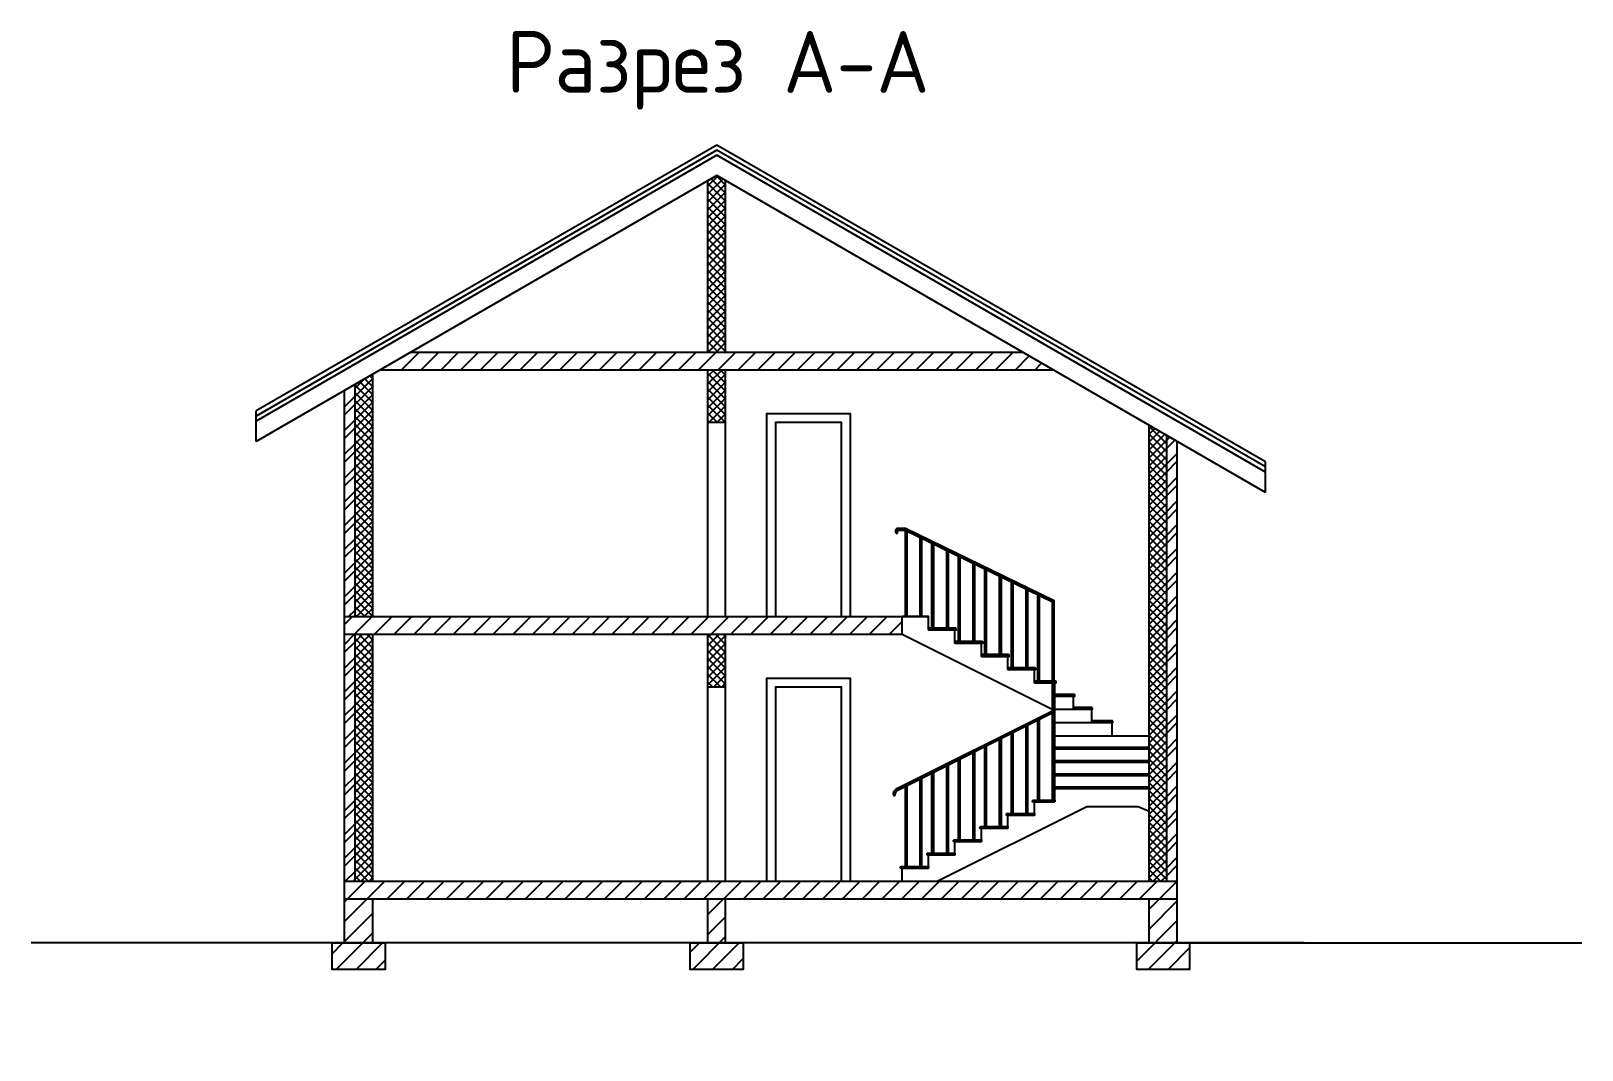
# Paper-space layout 'РЗ А-А' of a CAD drawing. Header units: millimetres. Extents: x 62 to 238, y 75 to 190.
# The model-space entities are those that its viewports show. They can reach past a viewport. Long polylines and large blocks are cut down to what shows.
import ezdxf
from ezdxf.enums import TextEntityAlignment as Align

# ---------------------------------------------------------------- set-up
doc = ezdxf.new("R2010")
doc.units = ezdxf.units.MM
doc.layers.add('ВЭ', color=140, linetype='Continuous', plot=False)
doc.layers.add('Текст', color=184, linetype='Continuous')
doc.layers.add('ШТ_стен', color=184, linetype='Continuous')
doc.layers.get('ВЭ').off()
doc.styles.add('GOST-2.304_Type-B', font='GOST_Common.ttf')

msp = doc.modelspace()

# ---------------------------------------------------------------- hatches: boundary and pattern name
h = msp.add_hatch()
h.set_pattern_fill('ANSI31', scale=50)
h.paths.add_polyline_path([(9656, -6837), (2727, -6837), (2381, -7037), (10002, -7037)])
h = msp.add_hatch()
h.set_pattern_fill('ANSI31', scale=50)
h.paths.add_polyline_path([(8292, -9837), (1972, -9837), (1972, -10037), (8292, -10037)])
h.paths.add_polyline_path([(11412, -12837), (1972, -12837), (1972, -13037), (11412, -13037)])
h.paths.add_polyline_path([(6292, -13037), (6092, -13037), (6092, -13537), (6292, -13537)])
h.paths.add_polyline_path([(6492, -13537), (5892, -13537), (5892, -13837), (6492, -13837)])
h.paths.add_polyline_path([(2432, -13537), (1832, -13537), (1832, -13837), (2432, -13837)])
h.paths.add_polyline_path([(2292, -13037), (1972, -13037), (1972, -13537), (2292, -13537)])
h.paths.add_polyline_path([(11412, -13037), (11092, -13037), (11092, -13537), (11412, -13537)])
h.paths.add_polyline_path([(11552, -13537), (10952, -13537), (10952, -13837), (11552, -13837)])
at = {"layer": 'ШТ_стен'}
h = msp.add_hatch(dxfattribs=at)
h.set_pattern_fill('ANSI37', color=3, scale=20)
h.paths.add_polyline_path([(6292, -4895), (6192, -4837), (6092, -4895), (6092, -6837), (6292, -6837)])
h = msp.add_hatch(dxfattribs=at)
h.set_pattern_fill('ANSI32', color=5, scale=20)
h.paths.add_polyline_path([(2092, -7204), (1972, -7273), (1972, -9837), (2092, -9837)])
h = msp.add_hatch(dxfattribs=at)
h.set_pattern_fill('ANSI37', color=3, scale=20)
h.paths.add_polyline_path([(2292, -7089), (2092, -7204), (2092, -9837), (2292, -9837)])
h = msp.add_hatch(dxfattribs=at)
h.set_pattern_fill('ANSI37', color=3, scale=20)
h.paths.add_polyline_path([(6292, -7037), (6092, -7037), (6092, -7637), (6292, -7637)])
h = msp.add_hatch(dxfattribs=at)
h.set_pattern_fill('ANSI37', color=3, scale=20)
h.paths.add_polyline_path([(11292, -7781), (11092, -7666), (11092, -9837), (11092, -12837), (11292, -12837), (11292, -9837)])
h = msp.add_hatch(dxfattribs=at)
h.set_pattern_fill('ANSI32', color=5, scale=20)
h.paths.add_polyline_path([(11412, -7851), (11292, -7781), (11292, -9837), (11292, -12837), (11412, -12837)])
h = msp.add_hatch(dxfattribs=at)
h.set_pattern_fill('ANSI32', color=5, scale=20)
h.paths.add_polyline_path([(2092, -10037), (1972, -10037), (1972, -12837), (2092, -12837)])
h = msp.add_hatch(dxfattribs=at)
h.set_pattern_fill('ANSI37', color=3, scale=20)
h.paths.add_polyline_path([(2292, -10037), (2092, -10037), (2092, -12837), (2292, -12837)])
h = msp.add_hatch(dxfattribs=at)
h.set_pattern_fill('ANSI37', color=3, scale=20)
h.paths.add_polyline_path([(6292, -10037), (6092, -10037), (6092, -10637), (6292, -10637)])

# ---------------------------------------------------------------- linework, layer by layer
for p, q in [((6092, -6837), (6092, -4895)), ((6292, -6837), (6292, -4895)), ((2727, -6837), (9656, -6837)), ((2092, -9837), (2092, -7204)), ((2292, -9837), (2292, -7089)), ((2381, -7037), (10002, -7037)), ((6092, -9837), (6092, -7037)), ((6292, -9837), (6292, -7037)), ((1972, -13537), (1972, -7273)), ((972, -7851), (972, -7504)), ((6292, -7637), (6092, -7637)), ((11092, -9837), (11092, -7666)), ((11292, -9837), (11292, -7781)), ((11412, -13537), (11412, -7851)), ((12412, -8428), (12412, -8082)), ((1972, -9837), (8592, -9837)), ((8592, -9837), (8292, -9837)), ((11092, -12837), (11092, -9837)), ((11292, -12837), (11292, -9837)), ((1972, -10037), (8292, -10037)), ((2092, -12837), (2092, -10037)), ((2292, -12837), (2292, -10037)), ((6092, -12837), (6092, -10037)), ((6292, -12837), (6292, -10037)), ((6292, -10637), (6092, -10637)), ((1972, -12837), (11412, -12837)), ((1972, -13037), (11412, -13037)), ((2292, -13537), (2292, -13037)), ((6092, -13537), (6092, -13037)), ((6292, -13537), (6292, -13037)), ((11092, -13537), (11092, -13037)), ((12851, -13537), (-1692, -13537)), ((11412, -13537), (16347, -13537))]:
    msp.add_line(p, q)
for points in [[(12412, -8082), (6192, -4490), (972, -7504)], [(12412, -8139), (6192, -4548), (972, -7562)], [(12412, -8197), (6192, -4606), (972, -7620)], [(12412, -8428), (6192, -4837), (972, -7851)], [(7707, -9837), (7707, -7537), (6757, -7537), (6757, -9837)], [(8331, -9837), (8331, -8861)], [(8351, -9837), (8351, -8871)], [(8498, -9837), (8498, -8942)], [(8518, -9837), (8518, -8952)], [(8631, -9968), (8631, -9007)], [(8651, -9968), (8651, -9017)], [(8798, -9968), (8798, -9089)], [(8818, -9968), (8818, -9098)], [(8931, -10118), (8931, -9154)], [(8951, -10118), (8951, -9163)], [(9098, -10118), (9098, -9235)], [(9118, -10118), (9118, -9245)], [(9231, -10268), (9231, -9300)], [(9251, -10268), (9251, -9310)], [(9398, -10268), (9398, -9381)], [(9418, -10268), (9418, -9391)], [(9531, -10418), (9531, -9446)], [(9551, -10418), (9551, -9456)], [(9698, -10418), (9698, -9528)], [(9718, -10418), (9718, -9537)], [(9831, -10568), (9831, -9593)], [(9851, -10568), (9851, -9602)], [(9998, -10568), (9998, -9650)], [(10018, -10568), (10018, -9659)], [(8292, -10037), (8292, -9837)], [(10023, -10745), (10023, -10587), (9792, -10587), (9792, -10437), (9492, -10437), (9492, -10287), (9192, -10287), (9192, -10137), (8892, -10137), (8892, -9987), (8592, -9987), (8592, -9837), (8361, -9837)], [(8292, -10037), (10023, -10902)], [(7707, -12837), (7707, -10537), (6757, -10537), (6757, -12837)], [(10023, -10887), (10023, -10737), (10230, -10737)], [(10023, -11037), (10023, -10887), (10438, -10887)], [(10230, -10737), (10230, -10887)], [(10438, -10887), (10438, -11037)], [(9718, -12068), (9718, -11068)], [(9831, -11918), (9831, -11012)], [(9851, -11918), (9851, -11002)], [(9998, -11918), (9998, -10928)], [(10018, -11918), (10018, -10918)], [(10023, -11187), (10023, -11037), (10672, -11037)], [(10672, -11037), (10672, -11187)], [(9398, -12218), (9398, -11228)], [(9418, -12218), (9418, -11218)], [(9531, -12068), (9531, -11162)], [(9551, -12068), (9551, -11152)], [(9698, -12068), (9698, -11078)], [(10023, -11337), (10023, -11187), (11092, -11187)], [(9098, -12368), (9098, -11378)], [(9118, -12368), (9118, -11368)], [(9231, -12218), (9231, -11312)], [(9251, -12218), (9251, -11302)], [(10023, -11487), (10023, -11337), (11092, -11337)], [(8651, -12518), (8651, -11602)], [(8798, -12518), (8798, -11528)], [(8818, -12518), (8818, -11518)], [(8931, -12368), (8931, -11462)], [(8951, -12368), (8951, -11452)], [(10023, -11637), (10023, -11487), (11092, -11487)], [(8331, -12668), (8331, -11762)], [(8351, -12668), (8351, -11752)], [(8498, -12668), (8498, -11678)], [(8518, -12668), (8518, -11668)], [(8631, -12518), (8631, -11612)], [(10023, -11787), (10023, -11637), (11092, -11637)], [(8292, -12837), (8292, -12687), (8592, -12687), (8592, -12537), (8892, -12537), (8892, -12387), (9192, -12387), (9192, -12237), (9492, -12237), (9492, -12087), (9792, -12087), (9792, -11937), (10023, -11937)], [(10023, -11937), (10023, -11787), (11092, -11787)], [(8692, -12837), (10385, -11990)], [(10385, -11990), (10969, -11990), (11092, -12042)]]:
    msp.add_lwpolyline(points)
for points in [[(6857, -9837), (7607, -9837), (7607, -7637), (6857, -7637)], [(6857, -12837), (7607, -12837), (7607, -10637), (6857, -10637)], [(11090, -11337), (10021, -11337), (10021, -11318), (11090, -11318)], [(11092, -11487), (10023, -11487), (10023, -11468), (11092, -11468)], [(11092, -11637), (10023, -11637), (10023, -11618), (11092, -11618)], [(11092, -11787), (10023, -11787), (10023, -11768), (11092, -11768)], [(1832, -13537), (2432, -13537), (2432, -13837), (1832, -13837)], [(5892, -13537), (6492, -13537), (6492, -13837), (5892, -13837)], [(10952, -13537), (11552, -13537), (11552, -13837), (10952, -13837)]]:
    msp.add_lwpolyline(points, close=True)
for points in [[(8193, -11855, -0.260498), (8242, -11782), (9996, -10905), (9996, -9673), (8326, -8859), (8241, -8859, 0.288857), (8240, -8876, 0.288857)], [(8215, -11857, -0.260306), (8252, -11801), (10018, -10918), (10018, -9659), (8331, -8837), (8232, -8837, 0.387324), (8222, -8888)], [(9792, -10587), (10041, -10587), (10041, -10578, 0.414214), (10031, -10568), (9792, -10568)], [(10023, -10737), (10251, -10737), (10251, -10728, 0.414214), (10241, -10718), (10023, -10718)], [(10230, -10887), (10450, -10887), (10450, -10878, 0.414214), (10440, -10868), (10230, -10868)], [(10438, -11037), (10683, -11037), (10683, -11028, 0.414214), (10673, -11018), (10438, -11018)]]:
    msp.add_lwpolyline(points, format="xyb")
for points in [[(8592, -9987), (8908, -9987), (8908, -9978, 0.414214), (8898, -9968), (8592, -9968)], [(8892, -10137), (9208, -10137), (9208, -10128, 0.414214), (9198, -10118), (8892, -10118)], [(9192, -10287), (9508, -10287), (9508, -10278, 0.414214), (9498, -10268), (9192, -10268)], [(9492, -10437), (9808, -10437), (9808, -10428, 0.414214), (9798, -10418), (9492, -10418)], [(10023, -11937), (9771, -11937), (9771, -11928, -0.414214), (9781, -11918), (10023, -11918)], [(9792, -12087), (9475, -12087), (9475, -12078, -0.414214), (9485, -12068), (9792, -12068)], [(9492, -12237), (9175, -12237), (9175, -12228, -0.414214), (9185, -12218), (9492, -12218)], [(9192, -12387), (8875, -12387), (8875, -12378, -0.414214), (8885, -12368), (9192, -12368)], [(8892, -12537), (8575, -12537), (8575, -12528, -0.414214), (8585, -12518), (8892, -12518)], [(8592, -12687), (8275, -12687), (8275, -12678, -0.414214), (8285, -12668), (8592, -12668)]]:
    msp.add_lwpolyline(points, format="xyb", close=True)
for centre, start, end in [((8231, -8882), 213.3358, 28.7384), ((8204, -11855), 179.2346, 351.2618)]:
    msp.add_arc(centre, 10.9, start, end)

psp = doc.layouts.new('РЗ А-А')

# ---------------------------------------------------------------- texts
at = {"layer": 'Текст', "style": 'GOST-2.304_Type-B'}
psp.add_text('Разрез А-А', height=7, dxfattribs=at).set_placement((139.77, 186.7), align=Align.MIDDLE_CENTER)

# ---------------------------------------------------------------- viewports
at = {"layer": 'ВЭ', "view_target_point": (34625.45, 1362.41)}
psp.add_viewport(center=(149.83, 127.63), size=(175.81, 105.9121), view_center_point=(-27416.22, -10816.65), view_height=10591.2077, dxfattribs=at)

doc.saveas('drawing.dxf')
